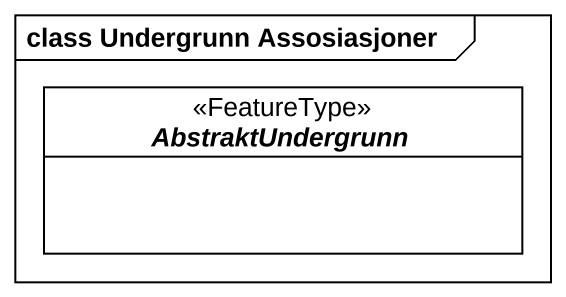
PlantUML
@startuml
mainframe class Undergrunn Assosiasjoner
hide circle
hide empty members
abstract class AbstraktUndergrunn <<FeatureType>>
@enduml
